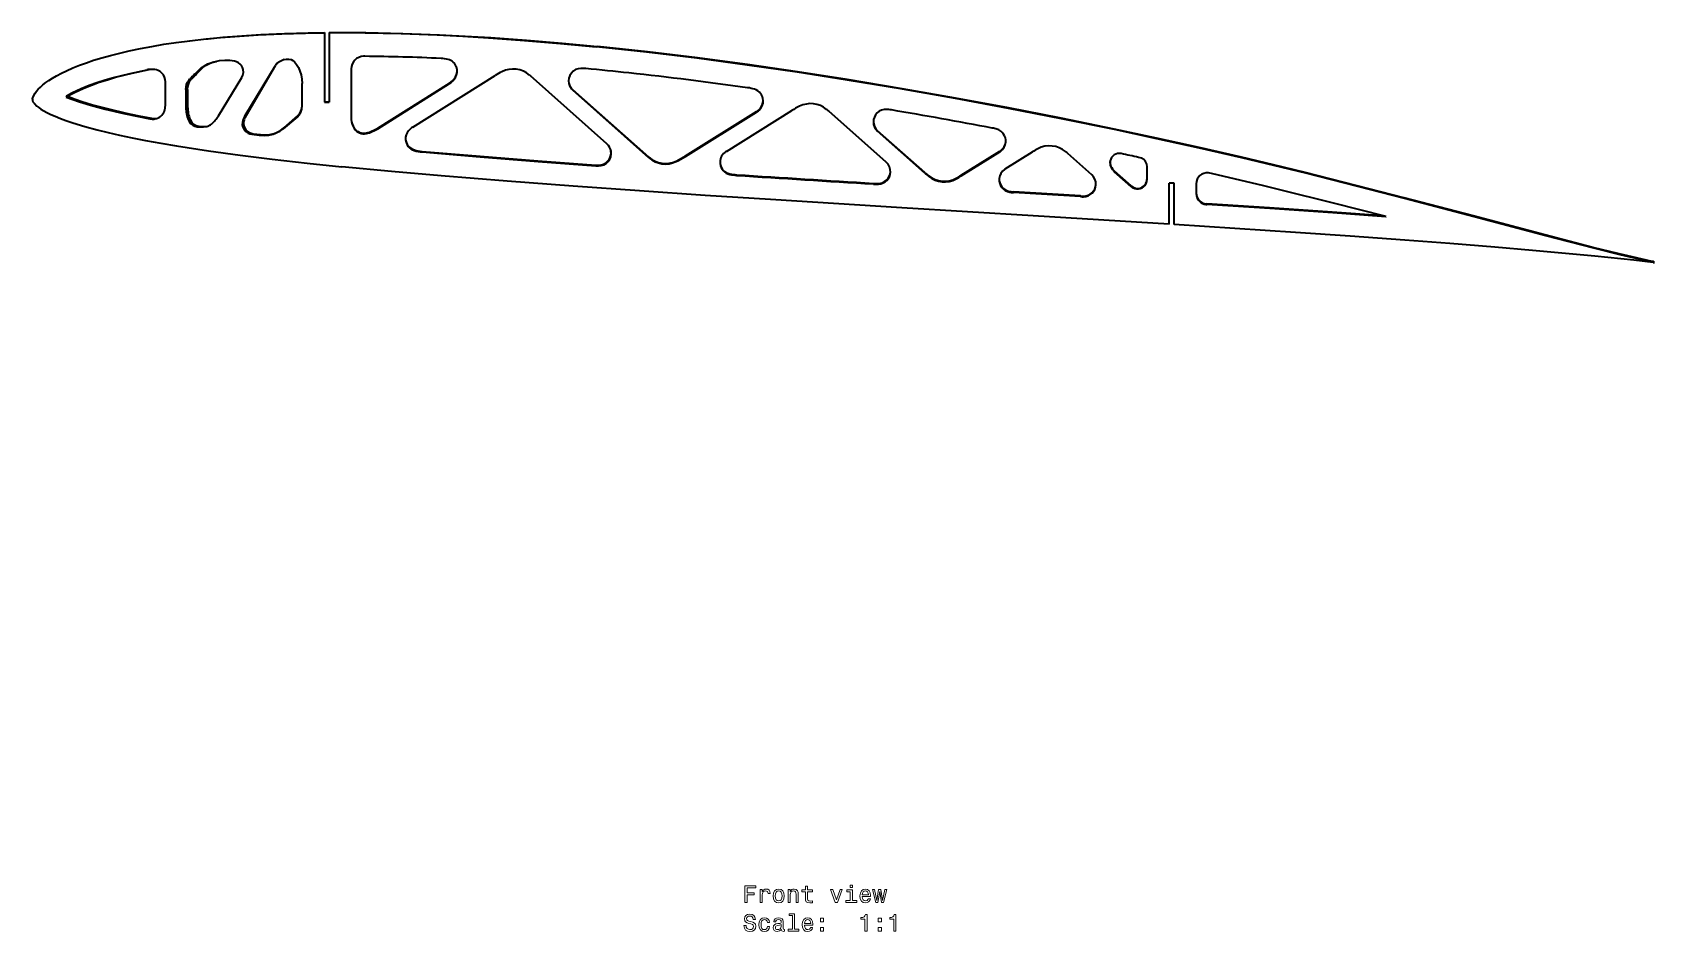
# Model space of a CAD drawing. Extents: x 39 to 381, y -17 to 173.
import ezdxf

# ---------------------------------------------------------------- set-up
doc = ezdxf.new("R2010")
doc.units = 0

msp = doc.modelspace()

# ---------------------------------------------------------------- linework, layer by layer
at = {"color": 7, "lineweight": 35, "ltscale": 0.011556}
msp.add_line((75.934196, 171.245972), (76.393944, 171.293747), dxfattribs=at)
at = {"color": 7, "lineweight": 35, "ltscale": 0.001033}
msp.add_line((100.830757, 172.583954), (100.830757, 172.542633), dxfattribs=at)
at = {"color": 7, "lineweight": 35, "ltscale": 0.365067}
msp.add_line((100.830757, 172.542633), (100.830757, 157.939957), dxfattribs=at)
at = {"color": 7, "lineweight": 35, "ltscale": 0.001063}
msp.add_line((101.830757, 172.593475), (101.830757, 172.550949), dxfattribs=at)
at = {"color": 7, "lineweight": 35, "ltscale": 0.365275}
msp.add_line((101.830757, 172.550949), (101.830757, 157.939957), dxfattribs=at)
at = {"color": 7, "lineweight": 13, "ltscale": 0.010391}
msp.add_line((63.568069, 164.739899), (63.981323, 164.78421), dxfattribs=at)
at = {"color": 7, "lineweight": 13, "ltscale": 0.006565}
msp.add_line((74.505913, 164.760406), (74.76841, 164.768188), dxfattribs=at)
at = {"color": 7, "lineweight": 35, "ltscale": 0.030415}
msp.add_line((79.922188, 166.692505), (78.70929, 166.59758), dxfattribs=at)
at = {"color": 7, "lineweight": 35, "ltscale": 0.307242}
msp.add_line((84.181816, 155.143372), (90.551094, 165.653793), dxfattribs=at)
at = {"color": 7, "lineweight": 35, "ltscale": 0.303674}
msp.add_line((84.415535, 155.212646), (90.581726, 165.678131), dxfattribs=at)
at = {"color": 7, "lineweight": 13, "ltscale": 0.000978}
msp.add_line((90.551094, 165.653793), (90.581726, 165.678131), dxfattribs=at)
at = {"color": 7, "lineweight": 35, "ltscale": 0.260005}
msp.add_line((106.486755, 164.923462), (106.486755, 154.523254), dxfattribs=at)
at = {"color": 7, "lineweight": 35, "ltscale": 0.118027}
msp.add_line((67.386429, 157.513672), (67.386429, 162.234741), dxfattribs=at)
at = {"color": 7, "lineweight": 35, "ltscale": 0.093074}
msp.add_line((71.698425, 160.624664), (71.698425, 156.901703), dxfattribs=at)
at = {"color": 7, "lineweight": 13, "ltscale": 0.009262}
msp.add_line((71.698425, 160.624664), (72.068901, 160.620789), dxfattribs=at)
at = {"color": 7, "lineweight": 35, "ltscale": 0.091977}
msp.add_line((72.068901, 160.620789), (72.068901, 156.941727), dxfattribs=at)
at = {"color": 7, "lineweight": 13, "ltscale": 0.008454}
msp.add_line((72.550842, 162.821899), (72.888527, 162.80423), dxfattribs=at)
at = {"color": 7, "lineweight": 35, "ltscale": 0.237012}
msp.add_line((78.523438, 155.033981), (83.473694, 163.119415), dxfattribs=at)
at = {"color": 7, "lineweight": 35, "ltscale": 0.115784}
msp.add_line((96.174751, 157.262833), (96.174751, 161.894211), dxfattribs=at)
at = {"color": 7, "lineweight": 35, "ltscale": 0.445287}
msp.add_line((112.0606, 152.336929), (127.131645, 161.829666), dxfattribs=at)
at = {"color": 7, "lineweight": 35, "ltscale": 0.444359}
msp.add_line((112.068741, 152.476501), (127.120667, 161.929947), dxfattribs=at)
at = {"color": 7, "lineweight": 35}
for p, q in [((119.406532, 152.679672), (136.734375, 163.536346)), ((160.281906, 149.157623), (144.16745, 163.480225)), ((169.099792, 146.370667), (153.08786, 160.543732)), ((169.108902, 146.250092), (153.109543, 160.442078))]:
    msp.add_line(p, q, dxfattribs=at)
at = {"color": 7, "lineweight": 13, "ltscale": 0.002522}
msp.add_line((127.131645, 161.829666), (127.120667, 161.929947), dxfattribs=at)
at = {"color": 7, "lineweight": 13, "ltscale": 0.002579}
msp.add_line((128.424026, 163.139557), (128.405869, 163.241089), dxfattribs=at)
at = {"color": 7, "lineweight": 35, "ltscale": 0.005041}
msp.add_line((144.015976, 163.613297), (144.16745, 163.480225), dxfattribs=at)
at = {"color": 7, "lineweight": 13, "ltscale": 0.002599}
msp.add_line((153.109543, 160.442078), (153.08786, 160.543732), dxfattribs=at)
at = {"color": 7, "lineweight": 35, "ltscale": 0.001969}
msp.add_line((39.41293, 158.547012), (39.423454, 158.625061), dxfattribs=at)
at = {"color": 7, "lineweight": 35, "ltscale": 0.012865}
msp.add_line((46.5201, 159.019409), (47.029251, 159.094131), dxfattribs=at)
at = {"color": 7, "lineweight": 35, "ltscale": 0.013231}
msp.add_line((46.586555, 159.299362), (47.110634, 159.373123), dxfattribs=at)
at = {"color": 7, "lineweight": 35, "ltscale": 0.002562}
msp.add_line((96.173271, 157.160355), (96.174759, 157.262833), dxfattribs=at)
at = {"color": 7, "lineweight": 35, "ltscale": 0.0125}
for p, q in [((100.830757, 158.027634), (101.330757, 158.027634)), ((100.830757, 157.939957), (101.330757, 157.939957)), ((101.330757, 158.027634), (101.830757, 158.027634)), ((101.330757, 157.939957), (101.830757, 157.939957))]:
    msp.add_line(p, q, dxfattribs=at)
at = {"color": 7, "lineweight": 13, "ltscale": 0.010186}
msp.add_line((64.082253, 154.457458), (64.47718, 154.557709), dxfattribs=at)
at = {"color": 7, "lineweight": 13, "ltscale": 0.010133}
msp.add_line((64.448685, 154.40213), (64.841278, 154.502945), dxfattribs=at)
at = {"color": 7, "lineweight": 13, "ltscale": 0.009316}
msp.add_line((71.698425, 156.901703), (72.068901, 156.941727), dxfattribs=at)
at = {"color": 7, "lineweight": 13, "ltscale": 0.009674}
msp.add_line((72.210594, 154.183441), (72.589996, 154.259552), dxfattribs=at)
at = {"color": 7, "lineweight": 13, "ltscale": 0.006614}
msp.add_line((83.698257, 154.178345), (83.952431, 154.25177), dxfattribs=at)
at = {"color": 7, "lineweight": 13, "ltscale": 0.006094}
msp.add_line((84.181816, 155.143372), (84.415535, 155.212646), dxfattribs=at)
at = {"color": 7, "lineweight": 35, "ltscale": 0.097376}
msp.add_line((95.147713, 154.863449), (92.171471, 152.3508), dxfattribs=at)
at = {"color": 7, "lineweight": 35, "ltscale": 0.096215}
msp.add_line((95.193214, 155.084198), (92.331444, 152.510864), dxfattribs=at)
at = {"color": 7, "lineweight": 13, "ltscale": 0.005635}
msp.add_line((95.147713, 154.863449), (95.193214, 155.084198), dxfattribs=at)
at = {"color": 7, "lineweight": 35, "ltscale": 0.439921}
msp.add_line((176.823868, 146.647217), (191.758804, 155.952942), dxfattribs=at)
at = {"color": 7, "lineweight": 35, "ltscale": 0.439956}
msp.add_line((176.83374, 146.511429), (191.758453, 155.836212), dxfattribs=at)
at = {"color": 7, "lineweight": 35, "ltscale": 0.406234}
msp.add_line((185.398544, 147.573349), (199.182678, 156.177979), dxfattribs=at)
at = {"color": 7, "lineweight": 13, "ltscale": 0.002918}
msp.add_line((191.758453, 155.836212), (191.758804, 155.952942), dxfattribs=at)
at = {"color": 7, "lineweight": 13, "ltscale": 0.002923}
msp.add_line((192.312042, 156.260651), (192.312119, 156.377579), dxfattribs=at)
at = {"color": 7, "lineweight": 35, "ltscale": 0.403531}
msp.add_line((219.035431, 145.30455), (206.955612, 156.010513), dxfattribs=at)
at = {"color": 7, "lineweight": 13, "ltscale": 0.009544}
msp.add_line((74.097763, 152.766113), (74.465317, 152.869278), dxfattribs=at)
at = {"color": 7, "lineweight": 13, "ltscale": 0.009091}
msp.add_line((75.866432, 152.784332), (76.21273, 152.895264), dxfattribs=at)
at = {"color": 7, "lineweight": 13, "ltscale": 0.007169}
msp.add_line((85.588257, 151.176727), (85.850784, 151.292114), dxfattribs=at)
at = {"color": 7, "lineweight": 35, "ltscale": 0.039129}
msp.add_line((85.588257, 151.176727), (87.141609, 150.984909), dxfattribs=at)
at = {"color": 7, "lineweight": 35, "ltscale": 0.038685}
msp.add_line((85.850784, 151.292114), (87.386475, 151.102158), dxfattribs=at)
at = {"color": 7, "lineweight": 13, "ltscale": 0.006787}
msp.add_line((87.141609, 150.984909), (87.386475, 151.102158), dxfattribs=at)
at = {"color": 7, "lineweight": 13, "ltscale": 0.005658}
msp.add_line((92.171471, 152.3508), (92.331444, 152.510864), dxfattribs=at)
at = {"color": 7, "lineweight": 13, "ltscale": 0.002453}
msp.add_line((107.113861, 152.379272), (107.118805, 152.477264), dxfattribs=at)
at = {"color": 7, "lineweight": 13, "ltscale": 0.003244}
msp.add_line((109.668228, 151.347855), (109.684334, 151.476624), dxfattribs=at)
at = {"color": 7, "lineweight": 13, "ltscale": 0.003495}
msp.add_line((112.0606, 152.336929), (112.068741, 152.476501), dxfattribs=at)
at = {"color": 7, "lineweight": 35, "ltscale": 0.332532}
msp.add_line((227.175385, 143.114334), (217.214935, 151.929886), dxfattribs=at)
at = {"color": 7, "lineweight": 13, "ltscale": 0.002975}
msp.add_line((217.215698, 151.810898), (217.214935, 151.929886), dxfattribs=at)
at = {"color": 7, "lineweight": 35, "ltscale": 0.332569}
msp.add_line((227.167953, 142.983902), (217.215698, 151.810898), dxfattribs=at)
at = {"color": 7, "lineweight": 13, "ltscale": 0.00325}
msp.add_line((119.751137, 147.769211), (119.759293, 147.898941), dxfattribs=at)
at = {"color": 7, "lineweight": 13, "ltscale": 0.003404}
for p, q in [((121.429825, 147.452438), (121.438408, 147.588333)), ((176.83374, 146.511429), (176.823868, 146.647217))]:
    msp.add_line(p, q, dxfattribs=at)
at = {"color": 7, "lineweight": 35, "ltscale": 0.238643}
msp.add_line((234.811493, 142.42012), (242.906799, 147.478455), dxfattribs=at)
at = {"color": 7, "lineweight": 35, "ltscale": 0.238619}
msp.add_line((234.816711, 142.551392), (242.917404, 147.599258), dxfattribs=at)
at = {"color": 7, "lineweight": 13, "ltscale": 0.003032}
msp.add_line((242.906799, 147.478455), (242.917404, 147.599258), dxfattribs=at)
at = {"color": 7, "lineweight": 13, "ltscale": 0.003028}
msp.add_line((243.074326, 147.589645), (243.084976, 147.710312), dxfattribs=at)
at = {"color": 7, "lineweight": 35, "ltscale": 0.169107}
msp.add_line((244.083191, 143.888687), (249.815979, 147.479004), dxfattribs=at)
at = {"color": 7, "lineweight": 35, "ltscale": 0.167308}
msp.add_line((262.264252, 142.667175), (257.261414, 147.112244), dxfattribs=at)
at = {"color": 7, "lineweight": 13, "ltscale": 0.003457}
msp.add_line((157.956955, 144.555313), (157.936279, 144.692032), dxfattribs=at)
at = {"color": 7, "lineweight": 13, "ltscale": 0.003443}
msp.add_line((158.502029, 144.533096), (158.480911, 144.669189), dxfattribs=at)
at = {"color": 7, "lineweight": 13, "ltscale": 0.003023}
msp.add_line((169.108902, 146.250092), (169.099792, 146.370667), dxfattribs=at)
at = {"color": 7, "lineweight": 13, "ltscale": 0.003348}
msp.add_line((174.824219, 145.418198), (174.815552, 145.551834), dxfattribs=at)
at = {"color": 7, "lineweight": 13, "ltscale": 0.003079}
msp.add_line((266.292877, 144.352966), (266.310944, 144.474792), dxfattribs=at)
at = {"color": 7, "lineweight": 13, "ltscale": 0.003085}
msp.add_line((267.079254, 143.311249), (267.09198, 143.433975), dxfattribs=at)
at = {"color": 7, "lineweight": 35, "ltscale": 0.115671}
msp.add_line((270.543701, 140.35289), (267.09198, 143.433975), dxfattribs=at)
at = {"color": 7, "lineweight": 35, "ltscale": 0.057601}
msp.add_line((273.93457, 142.017242), (273.93457, 144.321289), dxfattribs=at)
at = {"color": 7, "lineweight": 13, "ltscale": 0.003313}
msp.add_line((186.115646, 142.736343), (186.111404, 142.86879), dxfattribs=at)
at = {"color": 7, "lineweight": 13, "ltscale": 0.003413}
msp.add_line((187.524918, 142.540421), (187.521744, 142.676895), dxfattribs=at)
at = {"color": 7, "lineweight": 13, "ltscale": 0.003452}
msp.add_line((216.364838, 140.718369), (216.365005, 140.856445), dxfattribs=at)
at = {"color": 7, "lineweight": 13, "ltscale": 0.003397}
msp.add_line((217.432724, 140.711136), (217.433121, 140.847015), dxfattribs=at)
at = {"color": 7, "lineweight": 13, "ltscale": 0.003266}
msp.add_line((227.167953, 142.983902), (227.175385, 143.114334), dxfattribs=at)
at = {"color": 7, "lineweight": 13, "ltscale": 0.003268}
msp.add_line((227.966339, 142.314087), (227.973679, 142.444595), dxfattribs=at)
at = {"color": 7, "lineweight": 13, "ltscale": 0.003286}
msp.add_line((233.744247, 141.800629), (233.749603, 141.931946), dxfattribs=at)
at = {"color": 7, "lineweight": 13, "ltscale": 0.003284}
msp.add_line((234.811493, 142.42012), (234.816711, 142.551392), dxfattribs=at)
at = {"color": 7, "lineweight": 35, "ltscale": 0.116004}
msp.add_line((270.537415, 140.217377), (267.079254, 143.311249), dxfattribs=at)
at = {"color": 7, "lineweight": 13, "ltscale": 0.003391}
msp.add_line((270.537415, 140.217377), (270.543701, 140.35289), dxfattribs=at)
at = {"color": 7, "lineweight": 35, "ltscale": 0.003662}
msp.add_line((270.648071, 140.121414), (270.537415, 140.217377), dxfattribs=at)
at = {"color": 7, "lineweight": 35, "ltscale": 0.003652}
msp.add_line((270.654114, 140.257263), (270.543701, 140.35289), dxfattribs=at)
at = {"color": 7, "lineweight": 13, "ltscale": 0.0034}
msp.add_line((270.648071, 140.121414), (270.654114, 140.257263), dxfattribs=at)
at = {"color": 7, "lineweight": 13, "ltscale": 0.003129}
msp.add_line((273.788727, 141.036209), (273.792175, 141.161331), dxfattribs=at)
at = {"color": 7, "lineweight": 35, "ltscale": 0.004024}
msp.add_line((273.930695, 141.856323), (273.93457, 142.017242), dxfattribs=at)
at = {"color": 7, "lineweight": 35, "ltscale": 0.025}
msp.add_line((279.590576, 140.890411), (278.590576, 140.890411), dxfattribs=at)
at = {"color": 7, "lineweight": 35, "ltscale": 0.216302}
msp.add_line((278.590576, 132.238312), (278.590576, 140.890411), dxfattribs=at)
at = {"color": 7, "lineweight": 35, "ltscale": 0.217882}
msp.add_line((279.590576, 132.175125), (279.590576, 140.890411), dxfattribs=at)
at = {"color": 7, "lineweight": 35, "ltscale": 0.041042}
msp.add_line((284.246552, 140.755783), (284.246552, 139.11409), dxfattribs=at)
at = {"color": 7, "lineweight": 13, "ltscale": 0.003475}
msp.add_line((245.040054, 139.002319), (245.056168, 139.140381), dxfattribs=at)
at = {"color": 7, "lineweight": 13, "ltscale": 0.003507}
msp.add_line((245.795441, 138.923859), (245.811218, 139.063263), dxfattribs=at)
at = {"color": 7, "lineweight": 35, "ltscale": 0.353678}
msp.add_line((259.91626, 138.061447), (245.795441, 138.923859), dxfattribs=at)
at = {"color": 7, "lineweight": 35, "ltscale": 0.353434}
msp.add_line((259.922363, 138.202637), (245.811218, 139.063263), dxfattribs=at)
at = {"color": 7, "lineweight": 13, "ltscale": 0.003533}
msp.add_line((259.91626, 138.061447), (259.922363, 138.202637), dxfattribs=at)
at = {"color": 7, "lineweight": 13, "ltscale": 0.003514}
msp.add_line((260.533661, 138.045013), (260.539337, 138.185455), dxfattribs=at)
at = {"color": 7, "lineweight": 13, "ltscale": 0.003554}
msp.add_line((284.276703, 138.477921), (284.269562, 138.619904), dxfattribs=at)
at = {"color": 7, "lineweight": 13, "ltscale": 0.003658}
msp.add_line((286.297882, 136.417892), (286.2789, 136.562973), dxfattribs=at)
at = {"color": 7, "lineweight": 13, "ltscale": 0.003659}
msp.add_line((286.476807, 136.401779), (286.457214, 136.546829), dxfattribs=at)
at = {"color": 7, "lineweight": 35, "ltscale": 0.001886}
msp.add_line((324.15509, 133.845245), (324.103455, 133.900253), dxfattribs=at)
at = {"color": 7, "lineweight": 35, "ltscale": 0.002325}
msp.add_line((324.15509, 133.845245), (324.246338, 133.863144), dxfattribs=at)
at = {"color": 7, "lineweight": 35, "ltscale": 0.007673}
msp.add_line((380.457581, 124.380562), (380.156982, 124.44252), dxfattribs=at)
at = {"color": 7, "lineweight": 35, "ltscale": 0.007689}
msp.add_line((380.678345, 124.205154), (380.377106, 124.267273), dxfattribs=at)
at = {"color": 7, "lineweight": 35, "ltscale": 0.007094}
msp.add_line((380.396515, 124.238319), (380.678345, 124.205154), dxfattribs=at)
at = {"color": 7, "lineweight": 35, "ltscale": 0.007049}
msp.add_line((380.678345, 124.205154), (380.457581, 124.380562), dxfattribs=at)
at = {"color": 7, "lineweight": 35}
for points in [[(39.423454, 158.625061), (39.468525, 158.819916), (39.612625, 159.19223), (39.981888, 159.825974), (40.296616, 160.244568), (40.640011, 160.640579), (41.109169, 161.113297), (41.608002, 161.554932), (42.228188, 162.040558), (42.873436, 162.491592), (43.663162, 162.99028), (44.471725, 163.457642), (45.523495, 164.017563), (46.592838, 164.542374), (47.929214, 165.143112), (49.286152, 165.695831), (50.764488, 166.240479), (52.259125, 166.740036), (54.036469, 167.280716), (55.826149, 167.77774), (57.79406, 168.278183), (59.771458, 168.737686), (62.134659, 169.233704), (64.508476, 169.678467), (67.062019, 170.10379), (69.623024, 170.482544), (72.514008, 170.860062), (75.934196, 171.245972)], [(75.934196, 171.245972), (78.945091, 171.53624), (81.959854, 171.783951), (86.932243, 172.107071), (91.910027, 172.336014), (96.890732, 172.481506), (100.830757, 172.542633)], [(76.393944, 171.293747), (79.438416, 171.586975), (82.486839, 171.836639), (87.460007, 172.158173), (92.438553, 172.385529), (97.41996, 172.52948), (100.830757, 172.583954)], [(101.830757, 172.593475), (105.703522, 172.603943), (109.576271, 172.574509), (117.320221, 172.406494), (125.060097, 172.109268), (130.467133, 171.833817), (135.871353, 171.507401), (143.354599, 170.974289), (150.830994, 170.350418), (158.2995, 169.64035)], [(101.830757, 172.550949), (105.614342, 172.557343), (109.397888, 172.525925), (116.963432, 172.359451), (124.525085, 172.069916), (129.929092, 171.796158), (135.330307, 171.471497), (142.906265, 170.933517), (150.47522, 170.302643), (158.036102, 169.583572)], [(380.377106, 124.267273), (376.200073, 125.188202), (373.425323, 125.846252), (367.890198, 127.220749), (357.804565, 129.830719), (342.6987, 133.83049), (328.055176, 137.68869), (320.723175, 139.58812), (307.315369, 142.972382), (300.605316, 144.610962), (293.872162, 146.212982), (284.944092, 148.269684), (275.989838, 150.255219), (267.029449, 152.166214), (255.907608, 154.436035), (244.765305, 156.603149), (233.604599, 158.673462), (222.426559, 160.648056), (210.82309, 162.584381), (200.299072, 164.225693), (189.757767, 165.752029), (179.199799, 167.158966), (168.625839, 168.440445), (163.332962, 169.030518), (158.036102, 169.583572)], [(380.156982, 124.44252), (375.98407, 125.362228), (373.212006, 126.01944), (367.682312, 127.392204), (357.605713, 129.9991), (342.513306, 133.994003), (327.90155, 137.84227), (320.585358, 139.736771), (307.203644, 143.112732), (300.506622, 144.747192), (293.78653, 146.345169), (284.868774, 148.398178), (275.924713, 150.380066), (266.974701, 152.287415), (255.862793, 154.553329), (244.730469, 156.716568), (233.579742, 158.783005), (222.411697, 160.753662), (210.825974, 162.684479), (200.353775, 164.315353), (189.864441, 165.832092), (179.358566, 167.230301), (168.836853, 168.503983), (163.570145, 169.09053), (158.2995, 169.64035)], [(46.586555, 159.299362), (47.719711, 159.909775), (49.690979, 160.832642), (51.319176, 161.486832), (52.989021, 162.075775), (54.703949, 162.614838), (56.448605, 163.111328), (58.211567, 163.569687), (59.983944, 163.991882), (63.568069, 164.739899)], [(47.110634, 159.373123), (48.236877, 159.979202), (50.195286, 160.895828), (51.812492, 161.545929), (53.471027, 162.1315), (55.174362, 162.667694), (56.907459, 163.161774), (58.659069, 163.618118), (60.420208, 164.038666), (63.981323, 164.78421)], [(67.386429, 162.234741), (67.337914, 162.734146), (67.194122, 163.214523), (66.960663, 163.657578), (66.647507, 164.045822), (66.266411, 164.365707), (65.832138, 164.60527), (65.488808, 164.724869), (65.133041, 164.794037)], [(74.505913, 164.760406), (75.010078, 165.198914), (75.605423, 165.608032), (76.281982, 165.967209), (77.158951, 166.301453), (78.102234, 166.522903)], [(74.76841, 164.768188), (75.255936, 165.212753), (75.836533, 165.627625), (76.500053, 165.991867), (77.322517, 166.317612), (78.207901, 166.539566)], [(83.473694, 163.119415), (83.703934, 163.636169), (83.79686, 164.207062), (83.741394, 164.791931), (83.600098, 165.220154), (83.378273, 165.615067), (83.084435, 165.960617), (82.734047, 166.240631), (82.338623, 166.448013), (81.914207, 166.575241)], [(92.391464, 166.891159), (92.885933, 167.003647), (93.378593, 166.997757), (93.839409, 166.880188), (94.229141, 166.674133), (94.543739, 166.397095)], [(94.543739, 166.397095), (94.976257, 165.848404), (95.368172, 165.204956), (95.697975, 164.481308), (95.958519, 163.658234), (96.120094, 162.788101), (96.174759, 161.894211)], [(71.698425, 160.624664), (71.738831, 161.148346), (71.857483, 161.651337), (72.046288, 162.113495), (72.280945, 162.50174), (72.550842, 162.821899)], [(72.068901, 160.620789), (72.10775, 161.138428), (72.221848, 161.6362), (72.403336, 162.094788), (72.629036, 162.482178), (72.888527, 162.80423)], [(39.41293, 158.547012), (39.427299, 158.277481), (39.527843, 158.02594), (39.613262, 157.887711), (39.811596, 157.632202), (40.330925, 157.128418), (40.75235, 156.797928), (41.19228, 156.495377), (41.802097, 156.123352), (42.430462, 155.778915), (43.290752, 155.351929), (44.166767, 154.957504), (45.307632, 154.49118), (46.459675, 154.063324), (47.878922, 153.581833), (50.424889, 152.808258), (52.999741, 152.108795), (55.344227, 151.527847), (57.696739, 150.990997), (60.427486, 150.416809), (63.165104, 149.883835), (66.449364, 149.288635), (69.742928, 148.7314), (76.431816, 147.70282), (83.130165, 146.78685), (89.837692, 145.955246), (97.183899, 145.120712), (104.536613, 144.351532)], [(46.5201, 159.019409), (47.886082, 158.498016), (49.290207, 158.019455), (51.596256, 157.317627), (54.686852, 156.486755), (58.675037, 155.550278), (61.362053, 154.986267), (64.082253, 154.457458)], [(47.029251, 159.094131), (48.386341, 158.57608), (49.781395, 158.100403), (52.072712, 157.402618), (55.143757, 156.576279), (59.105862, 155.644806), (61.774826, 155.083786), (64.47718, 154.557709)], [(95.147713, 154.863449), (95.536407, 155.277847), (95.864761, 155.829346), (96.083595, 156.468094), (96.173271, 157.160355)], [(95.193214, 155.084198), (95.566887, 155.503265), (95.882706, 156.053833), (96.081078, 156.636093), (96.174706, 157.265015)], [(72.210594, 154.183441), (72.434647, 153.759872), (72.750587, 153.387848), (73.144325, 153.08812), (73.602112, 152.875717), (74.097763, 152.766113)], [(72.589996, 154.259552), (72.862831, 153.777954), (73.254822, 153.370865), (73.742218, 153.068802), (74.095047, 152.940048), (74.465317, 152.869278)], [(83.698257, 154.178345), (83.572243, 153.699005), (83.566025, 153.185974), (83.686409, 152.672546), (83.937927, 152.181808), (84.306633, 151.75972), (84.771416, 151.435059), (85.167572, 151.268753), (85.588257, 151.176727)], [(83.952431, 154.25177), (83.836052, 153.776077), (83.83709, 153.269028), (83.961914, 152.762924), (84.214813, 152.280197), (84.58194, 151.865387), (85.042694, 151.546402), (85.434761, 151.382843), (85.850784, 151.292114)], [(87.141609, 150.984909), (88.141098, 150.931702), (89.121475, 151.015091), (90.048126, 151.225479), (90.534416, 151.393173), (90.988426, 151.590729), (91.441605, 151.833893), (92.171471, 152.3508)], [(87.386475, 151.102158), (88.374687, 151.051331), (89.343369, 151.13942), (90.257156, 151.356659), (90.746048, 151.533371), (91.200325, 151.741699), (91.632645, 151.986664), (92.331444, 152.510864)], [(121.429825, 147.452438), (133.600403, 146.416), (145.775299, 145.456589), (157.956955, 144.555313)], [(121.438408, 147.588333), (133.598984, 146.551758), (145.764236, 145.592651), (157.936279, 144.692032)], [(278.590576, 132.238312), (249.928436, 134.01384), (222.318375, 135.701996), (194.710754, 137.430527), (180.909164, 138.329315), (167.109894, 139.262558), (153.193405, 140.250305), (139.281143, 141.299866), (125.375175, 142.43132), (114.951981, 143.351151), (104.536613, 144.351532)], [(270.648071, 140.121414), (270.971252, 139.90036), (271.331512, 139.747467), (271.7146, 139.668915), (272.105164, 139.667603), (272.487946, 139.743195), (272.847809, 139.892441), (273.169464, 140.108536), (273.441559, 140.383331), (273.65332, 140.705872), (273.788727, 141.036209)], [(270.654114, 140.257263), (270.976257, 140.036758), (271.335358, 139.883987), (271.717224, 139.805084), (272.106659, 139.802933), (272.488556, 139.877243), (272.8479, 140.024857), (273.169556, 140.239059), (273.442169, 140.511856), (273.65509, 140.832397), (273.792175, 141.161331)], [(324.246338, 133.863144), (313.140747, 136.71283), (302.126282, 139.449921), (298.45932, 140.337326), (287.432343, 142.928284)], [(323.59317, 134.03273), (312.855682, 134.793915), (299.671387, 135.686356), (286.457214, 136.546829)], [(324.15509, 133.845245), (312.96521, 134.640411), (299.735291, 135.537201), (286.476807, 136.401779)], [(380.396515, 124.238319), (376.309509, 124.687599), (368.128235, 125.517075), (354.968781, 126.736198), (347.067932, 127.409424), (337.595123, 128.171219), (328.119171, 128.892532), (316.63147, 129.722122), (305.140961, 130.512451), (279.590576, 132.175125)]]:
    msp.add_lwpolyline(points, dxfattribs=at)
at = {"color": 7, "lineweight": 13}
for points in [[(211.920258, -6.790614), (211.451248, -6.790614), (211.451248, -7.294937), (211.920258, -7.294937)], [(189.306427, -10.411652), (189.775452, -10.411652), (189.775452, -8.802862), (191.248077, -8.802862), (191.248077, -8.384274), (189.775452, -8.384274), (189.775452, -7.335283), (191.585968, -7.335283), (191.585968, -6.911652), (189.306427, -6.911652)], [(192.498795, -10.411652), (192.942596, -10.411652), (192.942596, -8.86338), (192.987991, -8.490182), (193.124161, -8.222891), (193.346054, -8.061507), (193.6436, -8.006032), (193.865509, -8.041334), (194.031937, -8.142199), (194.132797, -8.313669), (194.168106, -8.545657), (194.616943, -8.545657), (194.556427, -8.137156), (194.389999, -7.844648), (194.112625, -7.668136), (193.73439, -7.607617), (193.477173, -7.647963), (193.25528, -7.748827), (193.058594, -7.920297), (192.902252, -8.152286), (192.902252, -7.703438), (192.498795, -7.703438)], [(195.237274, -9.060066), (195.317963, -9.675341), (195.549942, -10.12923), (195.918106, -10.411652), (196.412338, -10.507473), (196.901535, -10.411652), (197.269684, -10.134274), (197.501678, -9.680384), (197.587418, -9.060066), (197.501678, -8.444793), (197.269684, -7.985859), (196.901535, -7.708482), (196.412338, -7.607617), (195.918106, -7.708482), (195.549942, -7.990902), (195.317963, -8.444793)], [(195.691162, -9.055023), (195.736542, -8.601133), (195.877762, -8.273323), (196.104706, -8.071594), (196.412338, -8.000989), (196.714935, -8.071594), (196.941879, -8.26828), (197.083084, -8.601133), (197.133514, -9.055023), (197.083084, -9.513957), (196.941879, -9.84681), (196.714935, -10.048539), (196.412338, -10.114101), (196.104706, -10.048539), (195.877762, -9.84681), (195.736542, -9.513957)], [(198.404419, -10.411652), (198.848221, -10.411652), (198.848221, -8.848251), (198.8936, -8.490182), (199.039856, -8.227934), (199.2668, -8.066551), (199.569397, -8.006032), (199.811478, -8.056464), (199.962769, -8.192632), (200.038422, -8.419577), (200.063629, -8.72217), (200.063629, -10.411652), (200.507446, -10.411652), (200.507446, -8.631392), (200.487274, -8.273323), (200.396484, -7.975773), (200.098938, -7.703438), (199.634964, -7.607617), (199.377762, -7.64292), (199.160904, -7.738741), (198.974304, -7.900125), (198.828049, -8.116983), (198.828049, -7.703438), (198.404419, -7.703438)], [(202.035538, -8.172459), (202.035538, -9.529087), (202.065796, -9.967848), (202.207001, -10.270441), (202.489426, -10.446954), (202.968536, -10.507473), (203.493027, -10.482257), (203.493027, -10.098971), (203.109741, -10.12923), (202.761765, -10.088885), (202.575165, -9.962805), (202.494476, -9.750989), (202.47934, -9.453439), (202.47934, -8.172459), (203.493027, -8.172459), (203.493027, -7.794216), (202.47934, -7.794216), (202.47934, -7.00243), (202.035538, -7.00243), (202.035538, -7.794216), (201.268967, -7.794216), (201.268967, -8.172459)], [(208.324448, -10.411652), (208.793457, -10.411652), (209.781937, -7.703438), (209.322998, -7.703438), (208.561478, -9.887156), (207.784821, -7.703438), (207.320847, -7.703438)], [(211.905136, -10.038453), (211.905136, -7.794216), (210.765366, -7.794216), (210.765366, -8.172459), (211.461334, -8.172459), (211.461334, -10.038453), (210.553558, -10.038453), (210.553558, -10.411652), (212.822998, -10.411652), (212.822998, -10.038453)], [(213.972855, -9.186148), (215.748077, -9.186148), (215.753113, -8.979375), (215.672424, -8.399404), (215.450531, -7.965686), (215.097504, -7.703438), (214.628479, -7.607617), (214.16954, -7.708482), (213.816513, -7.990902), (213.589569, -8.449836), (213.508881, -9.055023), (213.584534, -9.675341), (213.811478, -10.12923), (214.159454, -10.411652), (214.613342, -10.507473), (215.006714, -10.441911), (215.329483, -10.270441), (215.566513, -9.998107), (215.702682, -9.634995), (215.263916, -9.634995), (215.173141, -9.836723), (215.042023, -9.988021), (214.668823, -10.109058), (214.381363, -10.053582), (214.164505, -9.877069), (214.023285, -9.589605), (213.972855, -9.201277)], [(213.972855, -8.812948), (214.028336, -8.464966), (214.164505, -8.207761), (214.371277, -8.051421), (214.643616, -7.995945), (214.910904, -8.051421), (215.117676, -8.207761), (215.243744, -8.464966), (215.289139, -8.812948)], [(217.261047, -10.411652), (217.664505, -8.111939), (218.067963, -10.411652), (218.491592, -10.411652), (219.157288, -7.703438), (218.728622, -7.703438), (218.27977, -10.00315), (217.881363, -7.703438), (217.442596, -7.703438), (217.044189, -10.00315), (216.595337, -7.703438), (216.171707, -7.703438), (216.837402, -10.411652)], [(189.543457, -15.303581), (189.084534, -15.303581), (189.185394, -15.838163), (189.437561, -16.231535), (189.825882, -16.468567), (190.350372, -16.554302), (190.869827, -16.47361), (191.258163, -16.251709), (191.50528, -15.903726), (191.596054, -15.444792), (191.520401, -15.031247), (191.308594, -14.763956), (190.965652, -14.587443), (190.506714, -14.45632), (190.113342, -14.360498), (189.85614, -14.249547), (189.709885, -14.088163), (189.664505, -13.836002), (189.709885, -13.609057), (189.841019, -13.437588), (190.04274, -13.321593), (190.320114, -13.281247), (190.602539, -13.331679), (190.824448, -13.467847), (190.970703, -13.694792), (191.041306, -14.002429), (191.500229, -14.002429), (191.500229, -13.992342), (191.41954, -13.518279), (191.18251, -13.165253), (190.809311, -12.943351), (190.304993, -12.867702), (189.851105, -12.943351), (189.498077, -13.155167), (189.271133, -13.482977), (189.19043, -13.906608), (189.255997, -14.284849), (189.447647, -14.542054), (189.750229, -14.713524), (190.163773, -14.844648), (190.572281, -14.960642), (190.879913, -15.071593), (191.066513, -15.232977), (191.13208, -15.495224), (191.071564, -15.762515), (190.915222, -15.964245), (190.678192, -16.090324), (190.370544, -16.130671), (190.027618, -16.075195), (189.765366, -15.913813), (189.598938, -15.651565)], [(199.286972, -13.210642), (199.286972, -16.085281), (198.374161, -16.085281), (198.374161, -16.458481), (200.638565, -16.458481), (200.638565, -16.085281), (199.730789, -16.085281), (199.730789, -12.837443), (198.591019, -12.837443), (198.591019, -13.210642)], [(214.537704, -16.458481), (214.996628, -16.458481), (214.996628, -12.933265), (214.653687, -12.933265), (214.562912, -13.240902), (214.381363, -13.447674), (214.103973, -13.568711), (213.720703, -13.609057), (213.720703, -13.967127), (214.537704, -13.967127)], [(220.609741, -16.458481), (221.06868, -16.458481), (221.06868, -12.933265), (220.725739, -12.933265), (220.634964, -13.240902), (220.4534, -13.447674), (220.176025, -13.568711), (219.79274, -13.609057), (219.79274, -13.967127), (220.609741, -13.967127)], [(194.057144, -14.647963), (194.495911, -14.647963), (194.405136, -14.244504), (194.188278, -13.926781), (193.850372, -13.730095), (193.411621, -13.654446), (192.927475, -13.755311), (192.559311, -14.037731), (192.327332, -14.496665), (192.246628, -15.111939), (192.322281, -15.72217), (192.549225, -16.17606), (192.907288, -16.458481), (193.396484, -16.554302), (193.8302, -16.478653), (194.168106, -16.266838), (194.400085, -15.933985), (194.500961, -15.490181), (194.077332, -15.490181), (194.001678, -15.772602), (193.860458, -15.984417), (193.658737, -16.115541), (193.411621, -16.155888), (193.103973, -16.090324), (192.88208, -15.888597), (192.745911, -15.560786), (192.700516, -15.096809), (192.745911, -14.642919), (192.887115, -14.315109), (193.114075, -14.11338), (193.411621, -14.042774), (193.673859, -14.088163), (193.870544, -14.204158), (194.001678, -14.395801)], [(196.977173, -16.105455), (196.977173, -16.120584), (197.002396, -16.292055), (197.078049, -16.413092), (197.395767, -16.508913), (197.642883, -16.468567), (197.642883, -16.125628), (197.536972, -16.140757), (197.395767, -16.075195), (197.370544, -15.873466), (197.370544, -14.471449), (197.310028, -14.11338), (197.133514, -13.861218), (196.825882, -13.709922), (196.392166, -13.654446), (195.968536, -13.714965), (195.655853, -13.886435), (195.459167, -14.153726), (195.3936, -14.506752), (195.3936, -14.537011), (195.792023, -14.537011), (195.827332, -14.325195), (195.938278, -14.173899), (196.119827, -14.08312), (196.377029, -14.047818), (196.624161, -14.073034), (196.800674, -14.148683), (196.90657, -14.279806), (196.941879, -14.461363), (196.921707, -14.673178), (196.841019, -14.779086), (196.639282, -14.829518), (196.261047, -14.869864), (195.827332, -14.960642), (195.519684, -15.122025), (195.338135, -15.374187), (195.282654, -15.747386), (195.333084, -16.080238), (195.489426, -16.327356), (195.741592, -16.483698), (196.089569, -16.539173), (196.558594, -16.433264)], [(196.926743, -15.510354), (196.866226, -15.772602), (196.704849, -15.974331), (196.462769, -16.105455), (196.165222, -16.150845), (195.973572, -16.125628), (195.837418, -16.044935), (195.751678, -15.903726), (195.726456, -15.70704), (195.746628, -15.530527), (195.827332, -15.404447), (196.150085, -15.263236), (196.558594, -15.202717), (196.926743, -15.081679)], [(201.828766, -15.232977), (203.603973, -15.232977), (203.609024, -15.026204), (203.528336, -14.446233), (203.306427, -14.012515), (202.9534, -13.750267), (202.48439, -13.654446), (202.025452, -13.755311), (201.672424, -14.037731), (201.44548, -14.496665), (201.364792, -15.101852), (201.44043, -15.72217), (201.667389, -16.17606), (202.015366, -16.458481), (202.469254, -16.554302), (202.862625, -16.488741), (203.185394, -16.31727), (203.422424, -16.044935), (203.558594, -15.681824), (203.119827, -15.681824), (203.029053, -15.883553), (202.897934, -16.034849), (202.524734, -16.155888), (202.237274, -16.100412), (202.020401, -15.923899), (201.879196, -15.636435), (201.828766, -15.248106)], [(201.828766, -14.859777), (201.884247, -14.511795), (202.020401, -14.25459), (202.227173, -14.09825), (202.499512, -14.042774), (202.7668, -14.09825), (202.973572, -14.25459), (203.099655, -14.511795), (203.14505, -14.859777)], [(205.172424, -14.501709), (205.868393, -14.501709), (205.868393, -13.750267), (205.172424, -13.750267)], [(205.172424, -16.458481), (205.868393, -16.458481), (205.868393, -15.70704), (205.172424, -15.70704)], [(217.316513, -14.501709), (218.012482, -14.501709), (218.012482, -13.750267), (217.316513, -13.750267)], [(217.316513, -16.458481), (218.012482, -16.458481), (218.012482, -15.70704), (217.316513, -15.70704)]]:
    msp.add_lwpolyline(points, close=True, dxfattribs=at)
at = {"color": 7, "lineweight": 35}
for centre, radius, start, end in [((109.142799, 164.923309), 2.6561, 91.469094, 179.996822), ((109.267563, 160.041992), 7.538948, 89.513386, 91.465864), ((105.257912, -269.454346), 437.054698, 87.361589, 89.46595), ((64.519997, 159.735855), 5.093789, 96.04821, 100.770815), ((64.903221, 159.959747), 4.911766, 98.408689, 100.818162), ((64.526741, 159.717377), 5.112819, 83.189484, 96.101492), ((193.495636, 42.802917), 170.388347, 134.294319, 135.220137), ((200.522598, 42.520416), 175.381414, 135.810033, 136.698204), ((79.304642, 159.252747), 7.368915, 94.634095, 99.391116), ((80.486153, 159.287674), 7.426268, 78.91298, 94.355314), ((92.379303, 164.549652), 2.135748, 136.581476, 148.870407), ((92.42321, 164.596756), 2.135502, 137.650824, 149.577386), ((92.315552, 164.611908), 2.046598, 120.379571, 136.620627), ((94.563705, 160.73262), 6.5303, 109.428824, 120.183148), ((125.028008, 159.538239), 7.607515, 75.998203, 87.372716), ((126.253647, 164.459213), 2.536226, 19.586182, 75.966108), ((126.226257, 164.537415), 2.535921, 329.257889, 18.628306), ((126.251442, 164.455078), 2.539787, 328.804497, 19.657356), ((146.087097, 148.606094), 17.61779, 116.681119, 122.064168), ((140.547546, 159.622543), 5.287209, 49.005552, 116.648033), ((154.852036, 162.418472), 2.630233, 91.01197, 192.434218), ((154.948456, 155.649399), 9.399209, 84.541076, 90.870927), ((88.450325, -538.225952), 706.453727, 83.786347, 84.525934), ((72.021271, -684.32019), 853.469067, 82.063213, 83.751445), ((125.039635, 165.257233), 3.924192, 302.023708, 329.081328), ((125.000771, 165.226532), 4.009622, 302.100384, 328.631608), ((154.832733, 162.515045), 2.632629, 193.463281, 228.486811), ((154.860291, 162.415802), 2.638322, 192.338868, 228.425968), ((188.559128, 151.576187), 9.488969, 73.074964, 82.06671), ((190.563873, 158.186584), 2.581979, 2.788926, 72.930561), ((51.551624, 157.97226), 5.139352, 165.035293, 168.243474), ((52.202652, 157.735779), 5.348773, 162.174796, 165.288174), ((62.158554, 157.513474), 5.227861, 347.920124, 0.002206), ((190.533295, 158.176407), 2.614012, 312.876401, 2.97925), ((190.532639, 158.285797), 2.608993, 313.000697, 1.759418), ((209.517517, 139.618713), 19.519683, 116.62365, 121.968778), ((203.125626, 152.361084), 5.264296, 50.218327, 116.580824), ((65.040512, 159.563141), 5.194839, 259.370154, 263.458343), ((64.744057, 156.975174), 2.589936, 263.451376, 284.640727), ((65.40863, 159.513626), 5.042695, 259.355598, 263.539977), ((65.132378, 157.071732), 2.585221, 263.534636, 280.199574), ((64.749947, 156.966599), 2.579803, 284.562398, 347.75248), ((79.104111, 156.887146), 7.405281, 179.887348, 201.41552), ((79.166649, 156.9263), 7.09731, 179.875463, 202.071847), ((72.281357, 158.876785), 7.330405, 310.854368, 328.382317), ((89.851112, 151.69754), 6.634261, 148.708477, 158.040892), ((89.849083, 152.000427), 6.311936, 149.409186, 159.103069), ((110.548637, 154.523285), 4.06188, 180.000473, 183.695523), ((110.284676, 154.579651), 3.801196, 184.104584, 213.587464), ((110.377136, 154.49202), 3.888174, 183.398615, 212.920318), ((189.820419, 158.937164), 3.656767, 302.004577, 312.951133), ((189.858124, 159.002441), 3.593326, 301.934445, 313.073264), ((194.032639, 141.429077), 19.483874, 48.450633, 50.239289), ((218.966965, 153.784927), 2.638927, 180.462153, 228.422075), ((218.960358, 153.90155), 2.633261, 181.728907, 228.482904), ((218.956329, 153.788956), 2.627801, 86.606819, 180.551683), ((218.53064, 146.983978), 9.445378, 80.354532, 86.472387), ((2.852849, -1119.089478), 1293.758215, 79.376873, 80.332532), ((74.906776, 160.134567), 7.412701, 263.734351, 277.438531), ((75.234604, 159.940857), 7.113261, 263.791492, 277.903749), ((75.568092, 155.039734), 2.275062, 277.535288, 288.347812), ((75.898132, 155.135208), 2.261933, 277.994789, 283.982522), ((75.550636, 155.087448), 2.325894, 288.385979, 311.001138), ((109.136757, 153.709976), 2.421209, 213.337725, 282.680189), ((109.124863, 153.831009), 2.419977, 214.01263, 283.367388), ((107.986847, 158.802063), 7.641517, 282.710993, 302.215493), ((107.849335, 159.19574), 7.934198, 283.372244, 302.127145), ((120.501518, 150.236816), 2.59249, 140.157463, 183.120544), ((120.463127, 150.359619), 2.559954, 184.454221, 254.037702), ((121.419029, 149.469833), 3.78856, 122.086749, 140.141261), ((239.611038, 143.20015), 9.457225, 73.289091, 79.37483), ((241.573242, 149.75087), 2.619636, 355.49037, 73.195531), ((120.474907, 150.228958), 2.564665, 182.977561, 253.603719), ((122.206512, 156.174438), 8.756515, 253.715597, 264.911268), ((122.247238, 156.653763), 9.101448, 254.135906, 264.901494), ((158.510315, 147.308075), 2.639329, 269.361511, 7.678868), ((158.525238, 147.177856), 2.645149, 269.497036, 9.100185), ((158.523331, 147.17926), 2.646985, 9.063378, 48.365816), ((186.697327, 145.278671), 2.627635, 128.483822, 186.609856), ((187.312729, 144.50737), 3.614465, 121.977726, 128.511662), ((240.969406, 150.578964), 3.656053, 301.999857, 305.151207), ((241.017426, 150.648193), 3.592481, 301.929547, 305.136287), ((241.562759, 149.742569), 2.630414, 305.072681, 355.688775), ((241.577194, 149.859055), 2.624836, 305.057634, 354.399972), ((259.269592, 132.382751), 17.811992, 117.907302, 122.055699), ((253.408173, 143.446182), 5.291912, 50.4117, 117.889912), ((245.440308, 133.807678), 17.797458, 48.378913, 50.417861), ((268.066681, 145.180038), 1.967178, 77.964519, 167.696922), ((32.785919, -967.82312), 1139.56731, 77.875331, 78.063646), ((158.590546, 153.787476), 9.118947, 265.885614, 269.311166), ((158.587128, 153.314819), 8.782135, 265.885136, 269.444812), ((172.579346, 150.295792), 5.245029, 228.443535, 295.238229), ((172.599777, 150.179535), 5.255774, 228.382501, 295.041575), ((166.339233, 163.481232), 19.832089, 295.302946, 301.915641), ((166.732407, 162.685852), 19.069584, 295.108326, 301.985801), ((186.645309, 145.402115), 2.589516, 187.993994, 258.098919), ((186.665604, 145.271393), 2.594617, 186.531008, 257.760059), ((217.287399, 143.332703), 2.635134, 357.162443, 48.443124), ((245.43692, 141.61174), 2.646601, 125.197163, 174.79454), ((246.082153, 140.696945), 3.766043, 122.058718, 125.197149), ((268.034424, 145.190765), 1.93266, 167.803459, 205.690372), ((268.058655, 145.300949), 1.933201, 169.494669, 205.300177), ((269.340912, 145.837112), 3.390391, 205.962241, 228.158607), ((269.299103, 145.904526), 3.312793, 205.569614, 228.223453), ((271.432068, 143.028412), 3.370577, 67.601893, 77.874293), ((271.962189, 144.322556), 1.972214, 359.963198, 67.514241), ((188.187607, 152.847443), 10.19234, 258.246499, 266.254212), ((188.164841, 152.309494), 9.790027, 257.91785, 266.25217), ((739.190552, 8657.454102), 8532.629577, 266.293008, 266.487074), ((743.099304, 8710.636719), 8586.089882, 266.290009, 266.482846), ((216.964767, 150.469772), 9.769858, 266.479472, 272.745351), ((216.988541, 151.00441), 10.167115, 266.483898, 272.506199), ((217.301071, 143.327957), 2.620749, 272.879933, 357.251426), ((217.312943, 143.458969), 2.615294, 272.634217, 355.815533), ((239.75238, 157.17308), 18.965764, 228.430107, 231.578852), ((240.244522, 157.881271), 19.719647, 228.490308, 231.518309), ((231.245605, 146.449173), 5.277579, 231.584411, 298.258471), ((231.250351, 146.567444), 5.266389, 231.523759, 298.331458), ((224.759155, 158.508865), 18.970952, 298.269802, 301.997385), ((224.385254, 159.292542), 19.725155, 298.342537, 301.92717), ((245.427444, 141.610321), 2.63699, 174.74524, 261.551354), ((245.433899, 141.744034), 2.631257, 176.201464, 261.745243), ((260.509918, 140.68721), 2.642555, 270.514557, 357.166109), ((260.522461, 140.82193), 2.636762, 270.366594, 355.68826), ((260.506073, 140.688965), 2.646639, 357.132318, 48.370061), ((270.568909, 142.015594), 3.365508, 343.081466, 357.287377), ((270.655945, 142.136536), 3.284401, 342.727235, 356.161402), ((286.545258, 140.757401), 2.298504, 82.123941, 180.040525), ((285.930939, 136.388229), 6.710186, 77.070571, 82.040086), ((246.337509, 147.819092), 8.911721, 261.62861, 266.512735), ((246.373596, 148.304153), 9.257981, 261.818913, 266.51738), ((260.461792, 146.956131), 8.911396, 266.490366, 270.462046), ((260.48822, 147.441986), 9.256668, 266.495284, 270.316304), ((290.975464, 139.114349), 6.728902, 180.002249, 182.554923), ((291.18161, 139.253143), 6.941012, 183.083088, 185.234502), ((290.970856, 139.113678), 6.724276, 182.550989, 185.42531), ((286.54248, 138.830872), 2.282864, 185.302886, 263.370554), ((286.560547, 138.697647), 2.294537, 185.495565, 263.427566), ((286.675659, 139.954391), 3.414544, 263.327231, 266.332097), ((286.700897, 139.892456), 3.49787, 263.383689, 266.326988)]:
    msp.add_arc(centre, radius, start, end, dxfattribs=at)

doc.saveas('drawing.dxf')
